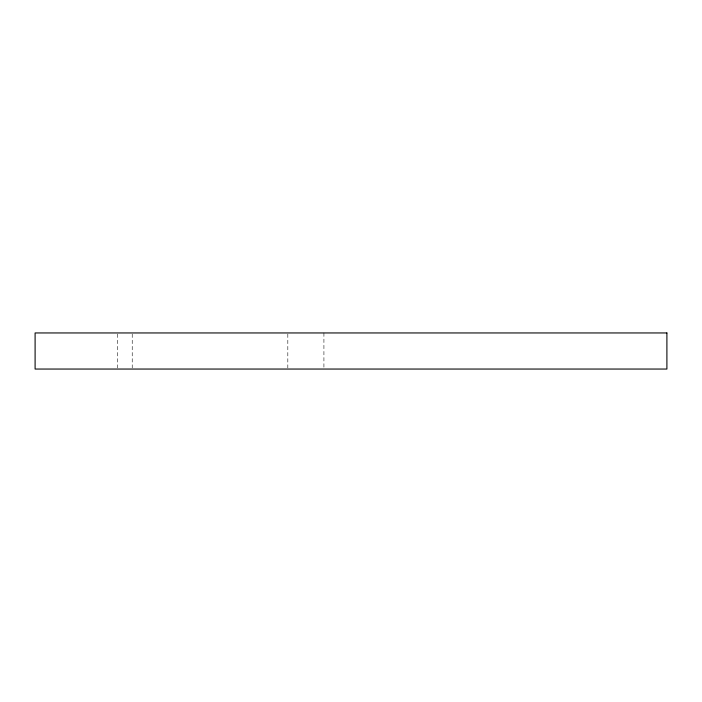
<?xml version="1.0" encoding="UTF-8"?>
<svg xmlns="http://www.w3.org/2000/svg" width="702" height="702" viewBox="0 0 702 702"><rect width="100%" height="100%" fill="white"/><g stroke="black" fill="none" stroke-linecap="round" stroke-linejoin="round"><path stroke-width="0.53" stroke-dasharray="3.51 2.63" d="M323.92 332.95L323.92 367.953M287.82 334.047L287.82 367.953M132.222 334.047L132.222 367.953M117.357 334.047L117.357 367.953"/><path stroke-width="1.05" d="M666.9 332.95L35.1 332.95L35.1 369.05L666.9 369.05L666.9 332.95"/></g></svg>
